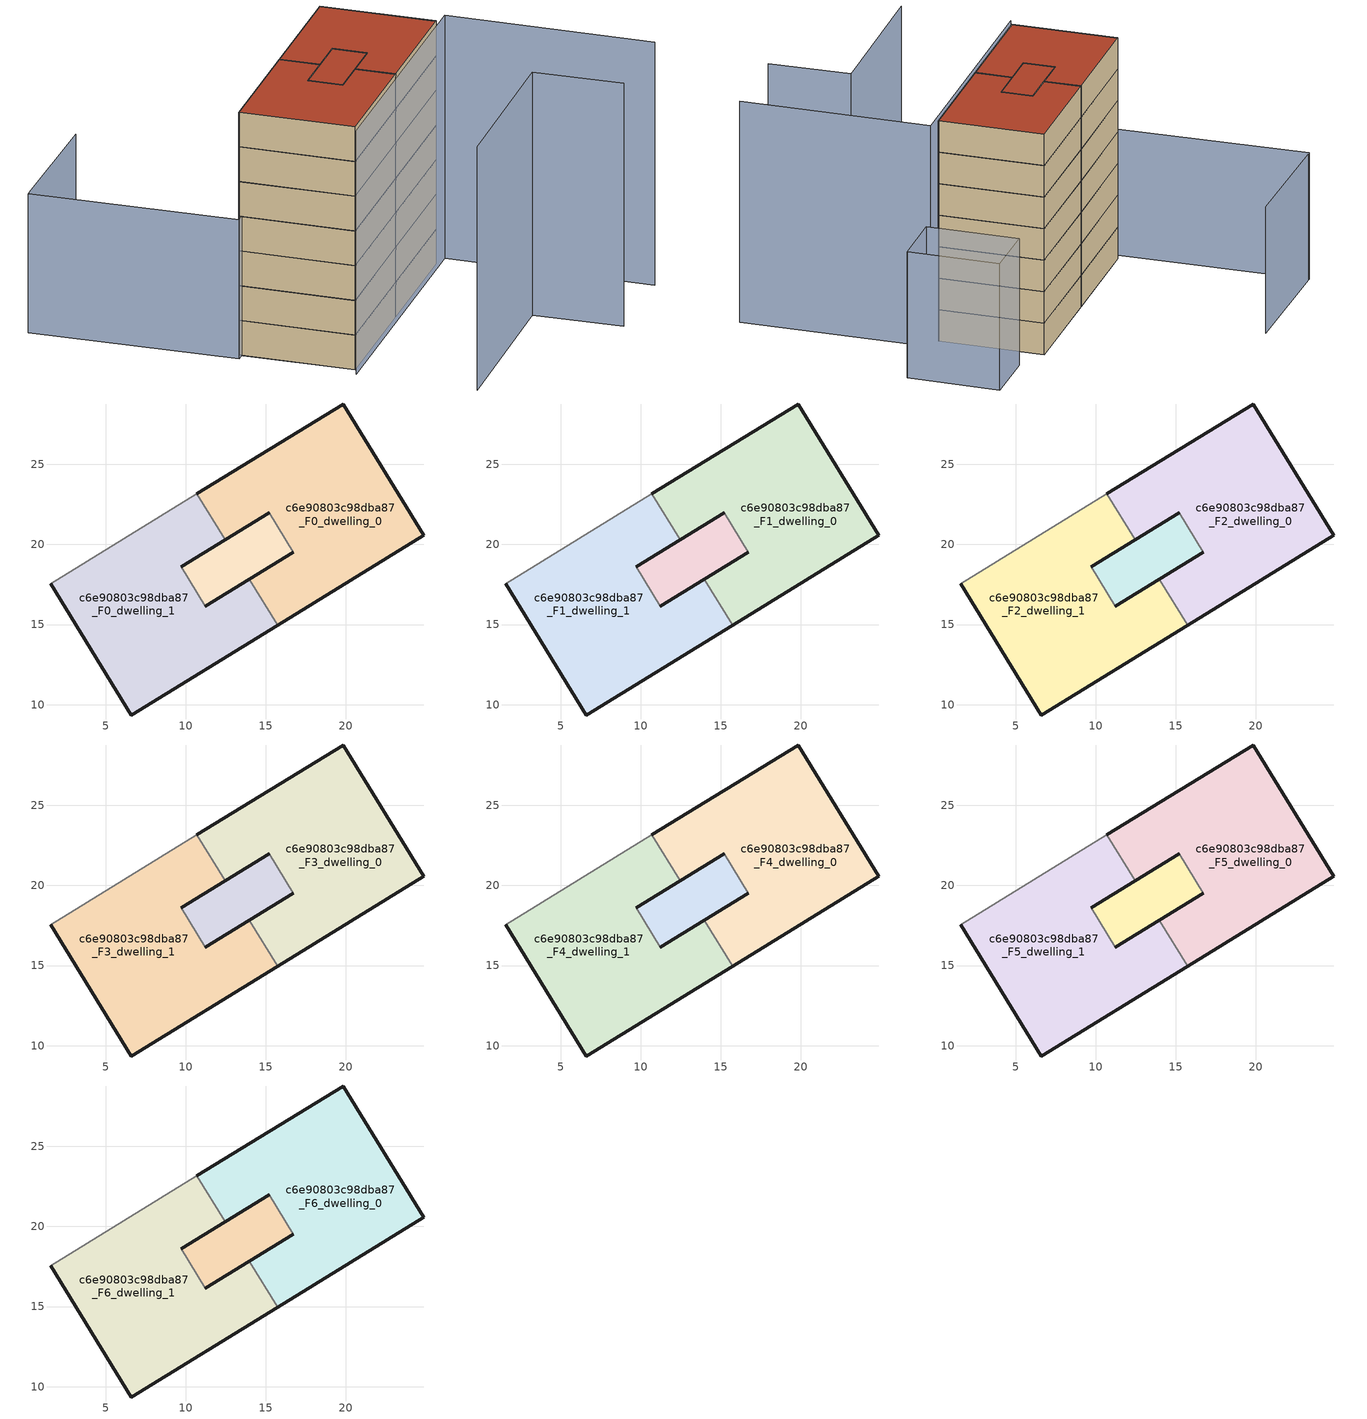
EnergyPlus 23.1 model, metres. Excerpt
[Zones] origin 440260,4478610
c6e90803c98dba87_F0_dwelling_0
 floor ground (EU_floor_Construction): 24.88,20.57 19.85,28.77 10.71,23.17 12.47,20.29 15.21,21.98 16.72,19.51 13.98,17.83 15.74,14.96 z0
 wall outside (EU_wall_Construction): 13.98,17.83 16.72,19.51 / 15.21,21.98 12.47,20.29 / 10.71,23.17 19.85,28.77 24.88,20.57 15.74,14.96 z0:3
 wall to c6e90803c98dba87_F0_dwelling_1 (EU_wall_Construction): 15.74,14.96 13.98,17.83 / 12.47,20.29 10.71,23.17 z0:3
 wall to c6e90803c98dba87_F0_circulation (EU_wall_Construction): 16.72,19.51 15.21,21.98 z0:3
c6e90803c98dba87_F0_dwelling_1
 floor ground (EU_floor_Construction): 15.74,14.96 13.98,17.83 11.24,16.15 9.73,18.61 12.47,20.29 10.71,23.17 1.57,17.56 6.6,9.35 z0
 wall outside (EU_wall_Construction): 12.47,20.29 9.73,18.61 / 11.24,16.15 13.98,17.83 / 15.74,14.96 6.6,9.35 1.57,17.56 z0:3
 wall to c6e90803c98dba87_F0_circulation (EU_wall_Construction): 9.73,18.61 11.24,16.15 z0:3
 wall adiabatic (EU_wall_Construction): 1.57,17.56 10.71,23.17 z0:3
c6e90803c98dba87_F0_circulation
 floor ground (EU_floor_Construction): 16.72,19.51 15.21,21.98 9.73,18.61 11.24,16.15 z0
 wall outside (EU_wall_Construction): 16.72,19.51 11.24,16.15 / 9.73,18.61 15.21,21.98 z0:3
c6e90803c98dba87_F1_dwelling_0
 floor to c6e90803c98dba87_F0_dwelling_0 (EU_floor_Construction): 24.88,20.57 19.85,28.77 10.71,23.17 12.47,20.29 15.21,21.98 16.72,19.51 13.98,17.83 15.74,14.96 z3
 wall outside (EU_wall_Construction): 13.98,17.83 16.72,19.51 / 15.21,21.98 12.47,20.29 / 10.71,23.17 19.85,28.77 24.88,20.57 15.74,14.96 z3:6
 wall to c6e90803c98dba87_F1_dwelling_1 (EU_wall_Construction): 15.74,14.96 13.98,17.83 / 12.47,20.29 10.71,23.17 z3:6
 wall to c6e90803c98dba87_F1_circulation (EU_wall_Construction): 16.72,19.51 15.21,21.98 z3:6
c6e90803c98dba87_F1_dwelling_1
 floor to c6e90803c98dba87_F0_dwelling_1 (EU_floor_Construction): 15.74,14.96 13.98,17.83 11.24,16.15 9.73,18.61 12.47,20.29 10.71,23.17 1.57,17.56 6.6,9.35 z3
 wall outside (EU_wall_Construction): 12.47,20.29 9.73,18.61 / 11.24,16.15 13.98,17.83 / 15.74,14.96 6.6,9.35 1.57,17.56 z3:6
 wall to c6e90803c98dba87_F1_circulation (EU_wall_Construction): 9.73,18.61 11.24,16.15 z3:6
 wall adiabatic (EU_wall_Construction): 1.57,17.56 10.71,23.17 z3:6
c6e90803c98dba87_F1_circulation
 floor to c6e90803c98dba87_F0_circulation (EU_floor_Construction): 16.72,19.51 15.21,21.98 9.73,18.61 11.24,16.15 z3
 wall outside (EU_wall_Construction): 16.72,19.51 11.24,16.15 / 9.73,18.61 15.21,21.98 z3:6
c6e90803c98dba87_F2_dwelling_0
 floor to c6e90803c98dba87_F1_dwelling_0 (EU_floor_Construction): 24.88,20.57 19.85,28.77 10.71,23.17 12.47,20.29 15.21,21.98 16.72,19.51 13.98,17.83 15.74,14.96 z6
 wall outside (EU_wall_Construction): 13.98,17.83 16.72,19.51 / 15.21,21.98 12.47,20.29 / 10.71,23.17 19.85,28.77 24.88,20.57 15.74,14.96 z6:9
 wall to c6e90803c98dba87_F2_dwelling_1 (EU_wall_Construction): 15.74,14.96 13.98,17.83 / 12.47,20.29 10.71,23.17 z6:9
 wall to c6e90803c98dba87_F2_circulation (EU_wall_Construction): 16.72,19.51 15.21,21.98 z6:9
c6e90803c98dba87_F2_dwelling_1
 floor to c6e90803c98dba87_F1_dwelling_1 (EU_floor_Construction): 15.74,14.96 13.98,17.83 11.24,16.15 9.73,18.61 12.47,20.29 10.71,23.17 1.57,17.56 6.6,9.35 z6
 wall outside (EU_wall_Construction): 12.47,20.29 9.73,18.61 / 11.24,16.15 13.98,17.83 / 15.74,14.96 6.6,9.35 1.57,17.56 z6:9
 wall to c6e90803c98dba87_F2_circulation (EU_wall_Construction): 9.73,18.61 11.24,16.15 z6:9
 wall adiabatic (EU_wall_Construction): 1.57,17.56 10.71,23.17 z6:9
c6e90803c98dba87_F2_circulation
 floor to c6e90803c98dba87_F1_circulation (EU_floor_Construction): 16.72,19.51 15.21,21.98 9.73,18.61 11.24,16.15 z6
 wall outside (EU_wall_Construction): 16.72,19.51 11.24,16.15 / 9.73,18.61 15.21,21.98 z6:9
c6e90803c98dba87_F3_dwelling_0
 floor to c6e90803c98dba87_F2_dwelling_0 (EU_floor_Construction): 24.88,20.57 19.85,28.77 10.71,23.17 12.47,20.29 15.21,21.98 16.72,19.51 13.98,17.83 15.74,14.96 z9
 wall outside (EU_wall_Construction): 13.98,17.83 16.72,19.51 / 15.21,21.98 12.47,20.29 / 10.71,23.17 19.85,28.77 24.88,20.57 15.74,14.96 z9:12
 wall to c6e90803c98dba87_F3_dwelling_1 (EU_wall_Construction): 15.74,14.96 13.98,17.83 / 12.47,20.29 10.71,23.17 z9:12
 wall to c6e90803c98dba87_F3_circulation (EU_wall_Construction): 16.72,19.51 15.21,21.98 z9:12
c6e90803c98dba87_F3_dwelling_1
 floor to c6e90803c98dba87_F2_dwelling_1 (EU_floor_Construction): 15.74,14.96 13.98,17.83 11.24,16.15 9.73,18.61 12.47,20.29 10.71,23.17 1.57,17.56 6.6,9.35 z9
 wall outside (EU_wall_Construction): 12.47,20.29 9.73,18.61 / 11.24,16.15 13.98,17.83 / 15.74,14.96 6.6,9.35 1.57,17.56 z9:12
 wall to c6e90803c98dba87_F3_circulation (EU_wall_Construction): 9.73,18.61 11.24,16.15 z9:12
 wall adiabatic (EU_wall_Construction): 1.57,17.56 10.71,23.17 z9:12
c6e90803c98dba87_F3_circulation
 floor to c6e90803c98dba87_F2_circulation (EU_floor_Construction): 16.72,19.51 15.21,21.98 9.73,18.61 11.24,16.15 z9
 wall outside (EU_wall_Construction): 16.72,19.51 11.24,16.15 / 9.73,18.61 15.21,21.98 z9:12
c6e90803c98dba87_F4_dwelling_0
 floor to c6e90803c98dba87_F3_dwelling_0 (EU_floor_Construction): 24.88,20.57 19.85,28.77 10.71,23.17 12.47,20.29 15.21,21.98 16.72,19.51 13.98,17.83 15.74,14.96 z12
 wall outside (EU_wall_Construction): 13.98,17.83 16.72,19.51 / 15.21,21.98 12.47,20.29 / 10.71,23.17 19.85,28.77 24.88,20.57 15.74,14.96 z12:15
 wall to c6e90803c98dba87_F4_dwelling_1 (EU_wall_Construction): 15.74,14.96 13.98,17.83 / 12.47,20.29 10.71,23.17 z12:15
 wall to c6e90803c98dba87_F4_circulation (EU_wall_Construction): 16.72,19.51 15.21,21.98 z12:15
c6e90803c98dba87_F4_dwelling_1
 floor to c6e90803c98dba87_F3_dwelling_1 (EU_floor_Construction): 15.74,14.96 13.98,17.83 11.24,16.15 9.73,18.61 12.47,20.29 10.71,23.17 1.57,17.56 6.6,9.35 z12
 wall outside (EU_wall_Construction): 12.47,20.29 9.73,18.61 / 11.24,16.15 13.98,17.83 / 15.74,14.96 6.6,9.35 1.57,17.56 z12:15
 wall to c6e90803c98dba87_F4_circulation (EU_wall_Construction): 9.73,18.61 11.24,16.15 z12:15
 wall adiabatic (EU_wall_Construction): 1.57,17.56 10.71,23.17 z12:15
c6e90803c98dba87_F4_circulation
 floor to c6e90803c98dba87_F3_circulation (EU_floor_Construction): 16.72,19.51 15.21,21.98 9.73,18.61 11.24,16.15 z12
 wall outside (EU_wall_Construction): 16.72,19.51 11.24,16.15 / 9.73,18.61 15.21,21.98 z12:15
c6e90803c98dba87_F5_dwelling_0
 floor to c6e90803c98dba87_F4_dwelling_0 (EU_floor_Construction): 24.88,20.57 19.85,28.77 10.71,23.17 12.47,20.29 15.21,21.98 16.72,19.51 13.98,17.83 15.74,14.96 z15
 wall outside (EU_wall_Construction): 13.98,17.83 16.72,19.51 / 15.21,21.98 12.47,20.29 / 10.71,23.17 19.85,28.77 24.88,20.57 15.74,14.96 z15:18
 wall to c6e90803c98dba87_F5_dwelling_1 (EU_wall_Construction): 15.74,14.96 13.98,17.83 / 12.47,20.29 10.71,23.17 z15:18
 wall to c6e90803c98dba87_F5_circulation (EU_wall_Construction): 16.72,19.51 15.21,21.98 z15:18
c6e90803c98dba87_F5_dwelling_1
 floor to c6e90803c98dba87_F4_dwelling_1 (EU_floor_Construction): 15.74,14.96 13.98,17.83 11.24,16.15 9.73,18.61 12.47,20.29 10.71,23.17 1.57,17.56 6.6,9.35 z15
 wall outside (EU_wall_Construction): 12.47,20.29 9.73,18.61 / 11.24,16.15 13.98,17.83 / 15.74,14.96 6.6,9.35 1.57,17.56 z15:18
 wall to c6e90803c98dba87_F5_circulation (EU_wall_Construction): 9.73,18.61 11.24,16.15 z15:18
 wall adiabatic (EU_wall_Construction): 1.57,17.56 10.71,23.17 z15:18
c6e90803c98dba87_F5_circulation
 floor to c6e90803c98dba87_F4_circulation (EU_floor_Construction): 16.72,19.51 15.21,21.98 9.73,18.61 11.24,16.15 z15
 wall outside (EU_wall_Construction): 16.72,19.51 11.24,16.15 / 9.73,18.61 15.21,21.98 z15:18
c6e90803c98dba87_F6_dwelling_0
 floor to c6e90803c98dba87_F5_dwelling_0 (EU_floor_Construction): 24.88,20.57 19.85,28.77 10.71,23.17 12.47,20.29 15.21,21.98 16.72,19.51 13.98,17.83 15.74,14.96 z18
 wall outside (EU_wall_Construction): 13.98,17.83 16.72,19.51 / 15.21,21.98 12.47,20.29 / 10.71,23.17 19.85,28.77 24.88,20.57 15.74,14.96 z18:21
 wall to c6e90803c98dba87_F6_dwelling_1 (EU_wall_Construction): 15.74,14.96 13.98,17.83 / 12.47,20.29 10.71,23.17 z18:21
 wall to c6e90803c98dba87_F6_circulation (EU_wall_Construction): 16.72,19.51 15.21,21.98 z18:21
 roof outside (EU_roof_Construction): 19.85,28.77 24.88,20.57 15.74,14.96 13.98,17.83 16.72,19.51 15.21,21.98 12.47,20.29 10.71,23.17 z21
c6e90803c98dba87_F6_dwelling_1
 floor to c6e90803c98dba87_F5_dwelling_1 (EU_floor_Construction): 15.74,14.96 13.98,17.83 11.24,16.15 9.73,18.61 12.47,20.29 10.71,23.17 1.57,17.56 6.6,9.35 z18
 wall outside (EU_wall_Construction): 12.47,20.29 9.73,18.61 / 11.24,16.15 13.98,17.83 / 15.74,14.96 6.6,9.35 1.57,17.56 z18:21
 wall to c6e90803c98dba87_F6_circulation (EU_wall_Construction): 9.73,18.61 11.24,16.15 z18:21
 wall adiabatic (EU_wall_Construction): 1.57,17.56 10.71,23.17 z18:21
 roof outside (EU_roof_Construction): 12.47,20.29 9.73,18.61 11.24,16.15 13.98,17.83 15.74,14.96 6.6,9.35 1.57,17.56 10.71,23.17 z21
c6e90803c98dba87_F6_circulation
 floor to c6e90803c98dba87_F5_circulation (EU_floor_Construction): 16.72,19.51 15.21,21.98 9.73,18.61 11.24,16.15 z18
 wall outside (EU_wall_Construction): 16.72,19.51 11.24,16.15 / 9.73,18.61 15.21,21.98 z18:21
 roof outside (EU_roof_Construction): 15.21,21.98 16.72,19.51 11.24,16.15 9.73,18.61 z21
shading: 18.02,27.57 1.13,17.02 / 1.13,17.02 -8.07,31.76 / 2.31,37.94 -7.84,31.91 / 27.63,31.84 32.02,24.62 / 32.02,24.62 27.29,21.75 / 27.29,21.75 22.9,28.97 / 22.9,28.97 27.63,31.84 z0:12; 11.32,0.11 24.07,8.14 / 24.07,8.14 28.08,1.77 / 6.16,8.71 26.09,20.94 / 26.09,20.94 35.17,6.15 z0:21
[Building]
EU S2 Campaign: North Axis=0; Terrain=City; Solar Distribution=FullExterior
[Site:Location]
Madrid: Latitude=40.5; Longitude=-3.5; Time Zone=1; Elevation=609
[SizingPeriod:WeatherFileDays]
AnnualSizingPeriod: Begin Month=1; Begin Day of Month=1; End Month=12; End Day of Month=31; Day of Week for Start Day=Monday; Use Weather File Daylight Saving Period=No; Use Weather File Rain and Snow Indicators=No
[MATERIAL]
EU_InternalMass_Material: Roughness=MediumRough; Thickness=0.1; Conductivity=1; Density=1800; Specific Heat=900; Thermal Absorptance=0.9; Solar Absorptance=0.7; Visible Absorptance=0.7
[MATERIAL:NOMASS] Roughness=MediumRough; Thermal Absorptance=0.9; Solar Absorptance=0.7; Visible Absorptance=0.7
Name | Thermal Resistance
EU_wall_NoMass | 0.459673
EU_roof_NoMass | 0.495815
EU_floor_NoMass | 0.788942
[CONSTRUCTION]
EU_wall_Construction: EU_wall_NoMass
EU_roof_Construction: EU_roof_NoMass
EU_floor_Construction: EU_floor_NoMass
EU_InternalMass_Construction: EU_InternalMass_Material
[ZONE] Type=1; Multiplier=1; Ceiling Height=autocalculate; Floor Area=autocalculate; Part of Total Floor Area=Yes
Name | Volume
c6e90803c98dba87_F0_dwelling_0; c6e90803c98dba87_F1_dwelling_0; c6e90803c98dba87_F2_dwelling_0; c6e90803c98dba87_F3_dwelling_0; c6e90803c98dba87_F4_dwelling_0; c6e90803c98dba87_F5_dwelling_0; c6e90803c98dba87_F6_dwelling_0 | 281.844
c6e90803c98dba87_F0_dwelling_1; c6e90803c98dba87_F1_dwelling_1; c6e90803c98dba87_F2_dwelling_1; c6e90803c98dba87_F3_dwelling_1; c6e90803c98dba87_F4_dwelling_1; c6e90803c98dba87_F5_dwelling_1; c6e90803c98dba87_F6_dwelling_1 | 281.859
c6e90803c98dba87_F0_circulation; c6e90803c98dba87_F1_circulation; c6e90803c98dba87_F2_circulation; c6e90803c98dba87_F3_circulation; c6e90803c98dba87_F4_circulation; c6e90803c98dba87_F5_circulation; c6e90803c98dba87_F6_circulation | 55.7446
[INTERNALMASS] Construction=EU_InternalMass_Construction; Surface Area=93.9459
Name | Zone or ZoneList
c6e90803c98dba87_F0_dwelling_0_EU_InternalMass | c6e90803c98dba87_F0_dwelling_0
c6e90803c98dba87_F0_dwelling_1_EU_InternalMass | c6e90803c98dba87_F0_dwelling_1
c6e90803c98dba87_F1_dwelling_0_EU_InternalMass | c6e90803c98dba87_F1_dwelling_0
c6e90803c98dba87_F1_dwelling_1_EU_InternalMass | c6e90803c98dba87_F1_dwelling_1
c6e90803c98dba87_F2_dwelling_0_EU_InternalMass | c6e90803c98dba87_F2_dwelling_0
c6e90803c98dba87_F2_dwelling_1_EU_InternalMass | c6e90803c98dba87_F2_dwelling_1
c6e90803c98dba87_F3_dwelling_0_EU_InternalMass | c6e90803c98dba87_F3_dwelling_0
c6e90803c98dba87_F3_dwelling_1_EU_InternalMass | c6e90803c98dba87_F3_dwelling_1
c6e90803c98dba87_F4_dwelling_0_EU_InternalMass | c6e90803c98dba87_F4_dwelling_0
c6e90803c98dba87_F4_dwelling_1_EU_InternalMass | c6e90803c98dba87_F4_dwelling_1
c6e90803c98dba87_F5_dwelling_0_EU_InternalMass | c6e90803c98dba87_F5_dwelling_0
c6e90803c98dba87_F5_dwelling_1_EU_InternalMass | c6e90803c98dba87_F5_dwelling_1
c6e90803c98dba87_F6_dwelling_0_EU_InternalMass | c6e90803c98dba87_F6_dwelling_0
c6e90803c98dba87_F6_dwelling_1_EU_InternalMass | c6e90803c98dba87_F6_dwelling_1
[OTHEREQUIPMENT] Fuel Type=Electricity; Design Level Calculation Method=Watts/Area; Power per Zone Floor Area=1; Fraction Latent=0; Fraction Radiant=0; Fraction Lost=0; Carbon Dioxide Generation Rate=0; EndUse Subcategory=EU_Step8_InternalGains
Name | Zone or ZoneList or Space or SpaceList | Schedule
EU_Step8_InternalGain_c6e90803c98dba87_F0_dwelling_0_f000 | c6e90803c98dba87_F0_dwelling_0 | EU_Step8_GainSchedule_c6e90803c98dba87_F0_dwelling_0_f000
EU_Step8_InternalGain_c6e90803c98dba87_F0_dwelling_1_f000 | c6e90803c98dba87_F0_dwelling_1 | EU_Step8_GainSchedule_c6e90803c98dba87_F0_dwelling_1_f000
EU_Step8_InternalGain_c6e90803c98dba87_F1_dwelling_0_f000 | c6e90803c98dba87_F1_dwelling_0 | EU_Step8_GainSchedule_c6e90803c98dba87_F1_dwelling_0_f000
EU_Step8_InternalGain_c6e90803c98dba87_F1_dwelling_1_f000 | c6e90803c98dba87_F1_dwelling_1 | EU_Step8_GainSchedule_c6e90803c98dba87_F1_dwelling_1_f000
EU_Step8_InternalGain_c6e90803c98dba87_F2_dwelling_0_f000 | c6e90803c98dba87_F2_dwelling_0 | EU_Step8_GainSchedule_c6e90803c98dba87_F2_dwelling_0_f000
EU_Step8_InternalGain_c6e90803c98dba87_F2_dwelling_1_f000 | c6e90803c98dba87_F2_dwelling_1 | EU_Step8_GainSchedule_c6e90803c98dba87_F2_dwelling_1_f000
EU_Step8_InternalGain_c6e90803c98dba87_F3_dwelling_0_f000 | c6e90803c98dba87_F3_dwelling_0 | EU_Step8_GainSchedule_c6e90803c98dba87_F3_dwelling_0_f000
EU_Step8_InternalGain_c6e90803c98dba87_F3_dwelling_1_f000 | c6e90803c98dba87_F3_dwelling_1 | EU_Step8_GainSchedule_c6e90803c98dba87_F3_dwelling_1_f000
EU_Step8_InternalGain_c6e90803c98dba87_F4_dwelling_0_f000 | c6e90803c98dba87_F4_dwelling_0 | EU_Step8_GainSchedule_c6e90803c98dba87_F4_dwelling_0_f000
EU_Step8_InternalGain_c6e90803c98dba87_F4_dwelling_1_f000 | c6e90803c98dba87_F4_dwelling_1 | EU_Step8_GainSchedule_c6e90803c98dba87_F4_dwelling_1_f000
EU_Step8_InternalGain_c6e90803c98dba87_F5_dwelling_0_f000 | c6e90803c98dba87_F5_dwelling_0 | EU_Step8_GainSchedule_c6e90803c98dba87_F5_dwelling_0_f000
EU_Step8_InternalGain_c6e90803c98dba87_F5_dwelling_1_f000 | c6e90803c98dba87_F5_dwelling_1 | EU_Step8_GainSchedule_c6e90803c98dba87_F5_dwelling_1_f000
EU_Step8_InternalGain_c6e90803c98dba87_F6_dwelling_0_f000 | c6e90803c98dba87_F6_dwelling_0 | EU_Step8_GainSchedule_c6e90803c98dba87_F6_dwelling_0_f000
EU_Step8_InternalGain_c6e90803c98dba87_F6_dwelling_1_f000 | c6e90803c98dba87_F6_dwelling_1 | EU_Step8_GainSchedule_c6e90803c98dba87_F6_dwelling_1_f000
[ZONEINFILTRATION:DESIGNFLOWRATE] Schedule=EU_AlwaysOn; Design Flow Rate Calculation Method=Flow/Area; Flow Rate per Floor Area=0.0005; Constant Term Coefficient=1; Temperature Term Coefficient=0; Velocity Term Coefficient=0; Velocity Squared Term Coefficient=0
Name | Zone or ZoneList or Space or SpaceList
EU_Circulation_Infiltration_c6e90803c98dba87_F0_circulation | c6e90803c98dba87_F0_circulation
EU_Circulation_Infiltration_c6e90803c98dba87_F1_circulation | c6e90803c98dba87_F1_circulation
EU_Circulation_Infiltration_c6e90803c98dba87_F2_circulation | c6e90803c98dba87_F2_circulation
EU_Circulation_Infiltration_c6e90803c98dba87_F3_circulation | c6e90803c98dba87_F3_circulation
EU_Circulation_Infiltration_c6e90803c98dba87_F4_circulation | c6e90803c98dba87_F4_circulation
EU_Circulation_Infiltration_c6e90803c98dba87_F5_circulation | c6e90803c98dba87_F5_circulation
EU_Circulation_Infiltration_c6e90803c98dba87_F6_circulation | c6e90803c98dba87_F6_circulation
[ZONEVENTILATION:DESIGNFLOWRATE] Schedule=EU_AlwaysOn; Design Flow Rate Calculation Method=AirChanges/Hour; Air Changes per Hour=0.719161; Ventilation Type=Natural; Fan Pressure Rise=0; Fan Total Efficiency=1; Constant Term Coefficient=1; Temperature Term Coefficient=0; Velocity Term Coefficient=0; Velocity Squared Term Coefficient=0; Minimum Indoor Temperature=-100; Maximum Indoor Temperature=100; Delta Temperature=-100; Minimum Outdoor Temperature=-100; Maximum Outdoor Temperature=100; Maximum Wind Speed=40
Name | Zone or ZoneList or Space or SpaceList
EU_ConstantAir_c6e90803c98dba87_F0_dwelling_0 | c6e90803c98dba87_F0_dwelling_0
EU_ConstantAir_c6e90803c98dba87_F0_dwelling_1 | c6e90803c98dba87_F0_dwelling_1
EU_ConstantAir_c6e90803c98dba87_F1_dwelling_0 | c6e90803c98dba87_F1_dwelling_0
EU_ConstantAir_c6e90803c98dba87_F1_dwelling_1 | c6e90803c98dba87_F1_dwelling_1
EU_ConstantAir_c6e90803c98dba87_F2_dwelling_0 | c6e90803c98dba87_F2_dwelling_0
EU_ConstantAir_c6e90803c98dba87_F2_dwelling_1 | c6e90803c98dba87_F2_dwelling_1
EU_ConstantAir_c6e90803c98dba87_F3_dwelling_0 | c6e90803c98dba87_F3_dwelling_0
EU_ConstantAir_c6e90803c98dba87_F3_dwelling_1 | c6e90803c98dba87_F3_dwelling_1
EU_ConstantAir_c6e90803c98dba87_F4_dwelling_0 | c6e90803c98dba87_F4_dwelling_0
EU_ConstantAir_c6e90803c98dba87_F4_dwelling_1 | c6e90803c98dba87_F4_dwelling_1
EU_ConstantAir_c6e90803c98dba87_F5_dwelling_0 | c6e90803c98dba87_F5_dwelling_0
EU_ConstantAir_c6e90803c98dba87_F5_dwelling_1 | c6e90803c98dba87_F5_dwelling_1
EU_ConstantAir_c6e90803c98dba87_F6_dwelling_0 | c6e90803c98dba87_F6_dwelling_0
EU_ConstantAir_c6e90803c98dba87_F6_dwelling_1 | c6e90803c98dba87_F6_dwelling_1
[HVACTEMPLATE:THERMOSTAT] Constant Heating Setpoint=20; Constant Cooling Setpoint=50
EU_HeatOnly_c6e90803c98dba87_F0_dwelling_0; EU_HeatOnly_c6e90803c98dba87_F0_dwelling_1; EU_HeatOnly_c6e90803c98dba87_F1_dwelling_0; EU_HeatOnly_c6e90803c98dba87_F1_dwelling_1; EU_HeatOnly_c6e90803c98dba87_F2_dwelling_0; EU_HeatOnly_c6e90803c98dba87_F2_dwelling_1; EU_HeatOnly_c6e90803c98dba87_F3_dwelling_0; EU_HeatOnly_c6e90803c98dba87_F3_dwelling_1; EU_HeatOnly_c6e90803c98dba87_F4_dwelling_0; EU_HeatOnly_c6e90803c98dba87_F4_dwelling_1; EU_HeatOnly_c6e90803c98dba87_F5_dwelling_0; EU_HeatOnly_c6e90803c98dba87_F5_dwelling_1; EU_HeatOnly_c6e90803c98dba87_F6_dwelling_0; EU_HeatOnly_c6e90803c98dba87_F6_dwelling_1
[HVACTEMPLATE:ZONE:IDEALLOADSAIRSYSTEM] System Availability Schedule=EU_AlwaysOn; Maximum Heating Supply Air Temperature=50; Minimum Cooling Supply Air Temperature=13; Maximum Heating Supply Air Humidity Ratio=0.0156; Minimum Cooling Supply Air Humidity Ratio=0.0077; Heating Limit=NoLimit; Cooling Limit=NoLimit; Heating Availability Schedule=EU_AlwaysOn; Cooling Availability Schedule=EU_CoolingOff; Dehumidification Control Type=ConstantSensibleHeatRatio; Cooling Sensible Heat Ratio=0.7; Dehumidification Setpoint=60; Humidification Control Type=None; Humidification Setpoint=30; Outdoor Air Method=None; Outdoor Air Flow Rate per Person=0.00944; Outdoor Air Flow Rate per Zone Floor Area=0; Outdoor Air Flow Rate per Zone=0; Demand Controlled Ventilation Type=None; Outdoor Air Economizer Type=NoEconomizer; Heat Recovery Type=None; Sensible Heat Recovery Effectiveness=0.7; Latent Heat Recovery Effectiveness=0.65
Name | Template Thermostat
c6e90803c98dba87_F0_dwelling_0 | EU_HeatOnly_c6e90803c98dba87_F0_dwelling_0
c6e90803c98dba87_F0_dwelling_1 | EU_HeatOnly_c6e90803c98dba87_F0_dwelling_1
c6e90803c98dba87_F1_dwelling_0 | EU_HeatOnly_c6e90803c98dba87_F1_dwelling_0
c6e90803c98dba87_F1_dwelling_1 | EU_HeatOnly_c6e90803c98dba87_F1_dwelling_1
c6e90803c98dba87_F2_dwelling_0 | EU_HeatOnly_c6e90803c98dba87_F2_dwelling_0
c6e90803c98dba87_F2_dwelling_1 | EU_HeatOnly_c6e90803c98dba87_F2_dwelling_1
c6e90803c98dba87_F3_dwelling_0 | EU_HeatOnly_c6e90803c98dba87_F3_dwelling_0
c6e90803c98dba87_F3_dwelling_1 | EU_HeatOnly_c6e90803c98dba87_F3_dwelling_1
c6e90803c98dba87_F4_dwelling_0 | EU_HeatOnly_c6e90803c98dba87_F4_dwelling_0
c6e90803c98dba87_F4_dwelling_1 | EU_HeatOnly_c6e90803c98dba87_F4_dwelling_1
c6e90803c98dba87_F5_dwelling_0 | EU_HeatOnly_c6e90803c98dba87_F5_dwelling_0
c6e90803c98dba87_F5_dwelling_1 | EU_HeatOnly_c6e90803c98dba87_F5_dwelling_1
c6e90803c98dba87_F6_dwelling_0 | EU_HeatOnly_c6e90803c98dba87_F6_dwelling_0
c6e90803c98dba87_F6_dwelling_1 | EU_HeatOnly_c6e90803c98dba87_F6_dwelling_1
[SIZING:ZONE] Zone Cooling Design Supply Air Temperature Input Method=SupplyAirTemperature; Zone Cooling Design Supply Air Temperature=13; Zone Heating Design Supply Air Temperature Input Method=SupplyAirTemperature; Zone Heating Design Supply Air Temperature=50; Zone Cooling Design Supply Air Humidity Ratio=0.008; Zone Heating Design Supply Air Humidity Ratio=0.008; Cooling Design Air Flow Method=DesignDay; Cooling Design Air Flow Rate=0; Cooling Minimum Air Flow per Zone Floor Area=0.000762; Cooling Minimum Air Flow=0; Cooling Minimum Air Flow Fraction=0.2; Heating Design Air Flow Method=DesignDay; Heating Design Air Flow Rate=0; Heating Maximum Air Flow per Zone Floor Area=0.002032; Heating Maximum Air Flow=0.141576; Heating Maximum Air Flow Fraction=0.3; Account for Dedicated Outdoor Air System=No; Dedicated Outdoor Air System Control Strategy=NeutralSupplyAir; Dedicated Outdoor Air Low Setpoint Temperature for Design=autosize; Dedicated Outdoor Air High Setpoint Temperature for Design=autosize; Zone Load Sizing Method=Sensible Load Only No Latent Load; Zone Latent Cooling Design Supply Air Humidity Ratio Input Method=HumidityRatioDifference; Zone Cooling Design Supply Air Humidity Ratio Difference=0.005; Zone Latent Heating Design Supply Air Humidity Ratio Input Method=HumidityRatioDifference; Zone Humidification Design Supply Air Humidity Ratio Difference=0.005
c6e90803c98dba87_F0_dwelling_0; c6e90803c98dba87_F0_dwelling_1; c6e90803c98dba87_F1_dwelling_0; c6e90803c98dba87_F1_dwelling_1; c6e90803c98dba87_F2_dwelling_0; c6e90803c98dba87_F2_dwelling_1; c6e90803c98dba87_F3_dwelling_0; c6e90803c98dba87_F3_dwelling_1; c6e90803c98dba87_F4_dwelling_0; c6e90803c98dba87_F4_dwelling_1; c6e90803c98dba87_F5_dwelling_0; c6e90803c98dba87_F5_dwelling_1; c6e90803c98dba87_F6_dwelling_0; c6e90803c98dba87_F6_dwelling_1
[SCHEDULE:CONSTANT]
Name | Hourly Value
EU_AlwaysOn | 1
EU_CoolingOff | 0
[SCHEDULE:FILE] Column Number=1; Rows to Skip at Top=0; Number of Hours of Data=8760; Column Separator=Comma; Interpolate to Timestep=No; Minutes per Item=60; Adjust Schedule for Daylight Savings=Yes
Name | File
EU_Step8_GainSchedule_c6e90803c98dba87_F0_dwelling_0_f000 | ../../schedules/c6e90803c98dba87/c6e90803c98dba87_F0_dwelling_0_f000_gain.csv
EU_Step8_GainSchedule_c6e90803c98dba87_F0_dwelling_1_f000 | ../../schedules/c6e90803c98dba87/c6e90803c98dba87_F0_dwelling_1_f000_gain.csv
EU_Step8_GainSchedule_c6e90803c98dba87_F1_dwelling_0_f000 | ../../schedules/c6e90803c98dba87/c6e90803c98dba87_F1_dwelling_0_f000_gain.csv
EU_Step8_GainSchedule_c6e90803c98dba87_F1_dwelling_1_f000 | ../../schedules/c6e90803c98dba87/c6e90803c98dba87_F1_dwelling_1_f000_gain.csv
EU_Step8_GainSchedule_c6e90803c98dba87_F2_dwelling_0_f000 | ../../schedules/c6e90803c98dba87/c6e90803c98dba87_F2_dwelling_0_f000_gain.csv
EU_Step8_GainSchedule_c6e90803c98dba87_F2_dwelling_1_f000 | ../../schedules/c6e90803c98dba87/c6e90803c98dba87_F2_dwelling_1_f000_gain.csv
EU_Step8_GainSchedule_c6e90803c98dba87_F3_dwelling_0_f000 | ../../schedules/c6e90803c98dba87/c6e90803c98dba87_F3_dwelling_0_f000_gain.csv
EU_Step8_GainSchedule_c6e90803c98dba87_F3_dwelling_1_f000 | ../../schedules/c6e90803c98dba87/c6e90803c98dba87_F3_dwelling_1_f000_gain.csv
EU_Step8_GainSchedule_c6e90803c98dba87_F4_dwelling_0_f000 | ../../schedules/c6e90803c98dba87/c6e90803c98dba87_F4_dwelling_0_f000_gain.csv
EU_Step8_GainSchedule_c6e90803c98dba87_F4_dwelling_1_f000 | ../../schedules/c6e90803c98dba87/c6e90803c98dba87_F4_dwelling_1_f000_gain.csv
EU_Step8_GainSchedule_c6e90803c98dba87_F5_dwelling_0_f000 | ../../schedules/c6e90803c98dba87/c6e90803c98dba87_F5_dwelling_0_f000_gain.csv
EU_Step8_GainSchedule_c6e90803c98dba87_F5_dwelling_1_f000 | ../../schedules/c6e90803c98dba87/c6e90803c98dba87_F5_dwelling_1_f000_gain.csv
EU_Step8_GainSchedule_c6e90803c98dba87_F6_dwelling_0_f000 | ../../schedules/c6e90803c98dba87/c6e90803c98dba87_F6_dwelling_0_f000_gain.csv
EU_Step8_GainSchedule_c6e90803c98dba87_F6_dwelling_1_f000 | ../../schedules/c6e90803c98dba87/c6e90803c98dba87_F6_dwelling_1_f000_gain.csv
